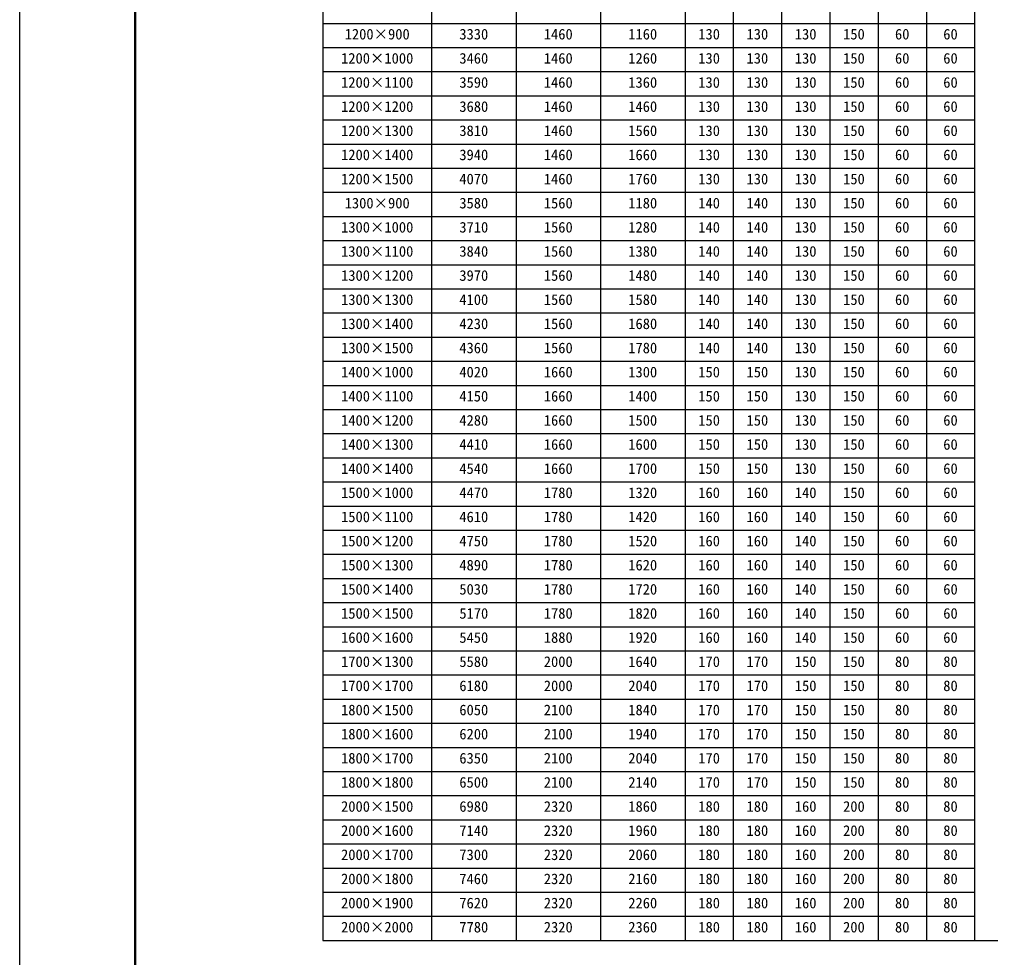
# Model space of a CAD drawing. Units: millimetres, scale not verified. Extents: x -50400 to 50400, y -17820 to 17820.
# Drawn here: x -50400 to -40341, y -9791 to -73 of the extents above; entities that cross this region are included whole.
import ezdxf
from ezdxf.enums import TextEntityAlignment as Align

# ---------------------------------------------------------------- set-up
doc = ezdxf.new("R2010")
doc.units = ezdxf.units.MM
doc.header["$LTSCALE"] = 60
for name, color, linetype, lineweight in [('0-1_Defpoints', 5, 'Continuous', 25), ('0-3_HYO', 3, 'Continuous', 25), ('0-4_HYO2', 4, 'Continuous', 25), ('0-7_TXT', 7, 'Continuous', 25), ('0-8_WAKU', 3, 'Continuous', 25)]:
    doc.layers.add(name, color=color, linetype=linetype, lineweight=lineweight)
doc.styles.add('ＭＳ ゴシック', font='')
doc.styles.get('ＭＳ ゴシック').set_extended_font_data('MS Gothic')

msp = doc.modelspace()

# ---------------------------------------------------------------- linework, layer by layer
at = {"layer": '0-1_Defpoints'}
msp.add_lwpolyline([(-50400, -17820), (0, -17820), (0, 17820), (-50400, 17820)], close=True, dxfattribs=at)
at = {"layer": '0-3_HYO'}
for p, q in [((-47255.9, 7886.68), (-47255.9, -9613.32)), ((-46130.9, 7886.68), (-46130.9, -9613.32)), ((-45255.9, 7886.68), (-45255.9, -9613.32)), ((-40505.9, 7886.68), (-40505.9, -9613.32)), ((-44380.9, 7636.68), (-44380.9, -9613.32)), ((-43505.9, 7636.68), (-43505.9, -9613.32)), ((-43005.9, 7636.68), (-43005.9, -9613.32)), ((-42505.9, 7636.68), (-42505.9, -9613.32)), ((-42005.9, 7636.68), (-42005.9, -9613.32)), ((-41505.9, 7636.68), (-41505.9, -9613.32)), ((-41005.9, 7636.68), (-41005.9, -9613.32)), ((-47255.9, -9613.32), (-33980.9, -9613.32))]:
    msp.add_line(p, q, dxfattribs=at)
at = {"layer": '0-4_HYO2'}
for p, q in [((-47255.9, -113.32), (-40505.9, -113.32)), ((-47255.9, -363.32), (-40505.9, -363.32)), ((-47255.9, -613.32), (-40505.9, -613.32)), ((-47255.9, -863.32), (-40505.9, -863.32)), ((-47255.9, -1113.32), (-40505.9, -1113.32)), ((-47255.9, -1363.32), (-40505.9, -1363.32)), ((-47255.9, -1613.32), (-40505.9, -1613.32)), ((-47255.9, -1863.32), (-40505.9, -1863.32)), ((-47255.9, -2113.32), (-40505.9, -2113.32)), ((-47255.9, -2363.32), (-40505.9, -2363.32)), ((-47255.9, -2613.32), (-40505.9, -2613.32)), ((-47255.9, -2863.32), (-40505.9, -2863.32)), ((-47255.9, -3113.32), (-40505.9, -3113.32)), ((-47255.9, -3363.32), (-40505.9, -3363.32)), ((-47255.9, -3613.32), (-40505.9, -3613.32)), ((-47255.9, -3863.32), (-40505.9, -3863.32)), ((-47255.9, -4113.32), (-40505.9, -4113.32)), ((-47255.9, -4363.32), (-40505.9, -4363.32)), ((-47255.9, -4613.32), (-40505.9, -4613.32)), ((-47255.9, -4863.32), (-40505.9, -4863.32)), ((-47255.9, -5113.32), (-40505.9, -5113.32)), ((-47255.9, -5363.32), (-40505.9, -5363.32)), ((-47255.9, -5613.32), (-40505.9, -5613.32)), ((-47255.9, -5863.32), (-40505.9, -5863.32)), ((-47255.9, -6113.32), (-40505.9, -6113.32)), ((-47255.9, -6363.32), (-40505.9, -6363.32)), ((-47255.9, -6613.32), (-40505.9, -6613.32)), ((-47255.9, -6863.32), (-40505.9, -6863.32)), ((-47255.9, -7113.32), (-40505.9, -7113.32)), ((-47255.9, -7363.32), (-40505.9, -7363.32)), ((-47255.9, -7613.32), (-40505.9, -7613.32)), ((-47255.9, -7863.32), (-40505.9, -7863.32)), ((-47255.9, -8113.32), (-40505.9, -8113.32)), ((-47255.9, -8363.32), (-40505.9, -8363.32)), ((-47255.9, -8613.32), (-40505.9, -8613.32)), ((-47255.9, -8863.32), (-40505.9, -8863.32)), ((-47255.9, -9113.32), (-40505.9, -9113.32)), ((-47255.9, -9363.32), (-40505.9, -9363.32))]:
    msp.add_line(p, q, dxfattribs=at)
at = {"layer": '0-8_WAKU', "lineweight": 50}
msp.add_lwpolyline([(-49200, -16620), (-1200, -16620), (-1200, 16620), (-49200, 16620)], close=True, dxfattribs=at)

# ---------------------------------------------------------------- texts
at = {"layer": '0-7_TXT', "style": 'ＭＳ ゴシック'}
for s, p in [('1200×900', (-47030.9, -313.32)), ('3330', (-45843.4, -313.32)), ('1460', (-44968.4, -313.32)), ('1160', (-44093.4, -313.32)), ('130', (-43368.4, -313.32)), ('130', (-42868.4, -313.32)), ('130', (-42368.4, -313.32)), ('150', (-41868.4, -313.32)), ('60', (-41330.9, -313.32)), ('60', (-40830.9, -313.32)), ('1200×1000', (-47068.4, -563.32)), ('3460', (-45843.4, -563.32)), ('1460', (-44968.4, -563.32)), ('1260', (-44093.4, -563.32)), ('130', (-43368.4, -563.32)), ('130', (-42868.4, -563.32)), ('130', (-42368.4, -563.32)), ('150', (-41868.4, -563.32)), ('60', (-41330.9, -563.32)), ('60', (-40830.9, -563.32)), ('1200×1100', (-47068.4, -813.32)), ('3590', (-45843.4, -813.32)), ('1460', (-44968.4, -813.32)), ('1360', (-44093.4, -813.32)), ('130', (-43368.4, -813.32)), ('130', (-42868.4, -813.32)), ('130', (-42368.4, -813.32)), ('150', (-41868.4, -813.32)), ('60', (-41330.9, -813.32)), ('60', (-40830.9, -813.32)), ('1200×1200', (-47068.4, -1063.32)), ('3680', (-45843.4, -1063.32)), ('1460', (-44968.4, -1063.32)), ('1460', (-44093.4, -1063.32)), ('130', (-43368.4, -1063.32)), ('130', (-42868.4, -1063.32)), ('130', (-42368.4, -1063.32)), ('150', (-41868.4, -1063.32)), ('60', (-41330.9, -1063.32)), ('60', (-40830.9, -1063.32)), ('1200×1300', (-47068.4, -1313.32)), ('3810', (-45843.4, -1313.32)), ('1460', (-44968.4, -1313.32)), ('1560', (-44093.4, -1313.32)), ('130', (-43368.4, -1313.32)), ('130', (-42868.4, -1313.32)), ('130', (-42368.4, -1313.32)), ('150', (-41868.4, -1313.32)), ('60', (-41330.9, -1313.32)), ('60', (-40830.9, -1313.32)), ('1200×1400', (-47068.4, -1563.32)), ('3940', (-45843.4, -1563.32)), ('1460', (-44968.4, -1563.32)), ('1660', (-44093.4, -1563.32)), ('130', (-43368.4, -1563.32)), ('130', (-42868.4, -1563.32)), ('130', (-42368.4, -1563.32)), ('150', (-41868.4, -1563.32)), ('60', (-41330.9, -1563.32)), ('60', (-40830.9, -1563.32)), ('1200×1500', (-47068.4, -1813.32)), ('4070', (-45843.4, -1813.32)), ('1460', (-44968.4, -1813.32)), ('1760', (-44093.4, -1813.32)), ('130', (-43368.4, -1813.32)), ('130', (-42868.4, -1813.32)), ('130', (-42368.4, -1813.32)), ('150', (-41868.4, -1813.32)), ('60', (-41330.9, -1813.32)), ('60', (-40830.9, -1813.32)), ('1300×900', (-47030.9, -2063.32)), ('3580', (-45843.4, -2063.32)), ('1560', (-44968.4, -2063.32)), ('1180', (-44093.4, -2063.32)), ('140', (-43368.4, -2063.32)), ('140', (-42868.4, -2063.32)), ('130', (-42368.4, -2063.32)), ('150', (-41868.4, -2063.32)), ('60', (-41330.9, -2063.32)), ('60', (-40830.9, -2063.32)), ('1300×1000', (-47068.4, -2313.32)), ('3710', (-45843.4, -2313.32)), ('1560', (-44968.4, -2313.32)), ('1280', (-44093.4, -2313.32)), ('140', (-43368.4, -2313.32)), ('140', (-42868.4, -2313.32)), ('130', (-42368.4, -2313.32)), ('150', (-41868.4, -2313.32)), ('60', (-41330.9, -2313.32)), ('60', (-40830.9, -2313.32)), ('1300×1100', (-47068.4, -2563.32)), ('3840', (-45843.4, -2563.32)), ('1560', (-44968.4, -2563.32)), ('1380', (-44093.4, -2563.32)), ('140', (-43368.4, -2563.32)), ('140', (-42868.4, -2563.32)), ('130', (-42368.4, -2563.32)), ('150', (-41868.4, -2563.32)), ('60', (-41330.9, -2563.32)), ('60', (-40830.9, -2563.32)), ('1300×1200', (-47068.4, -2813.32)), ('3970', (-45843.4, -2813.32)), ('1560', (-44968.4, -2813.32)), ('1480', (-44093.4, -2813.32)), ('140', (-43368.4, -2813.32)), ('140', (-42868.4, -2813.32)), ('130', (-42368.4, -2813.32)), ('150', (-41868.4, -2813.32)), ('60', (-41330.9, -2813.32)), ('60', (-40830.9, -2813.32)), ('1300×1300', (-47068.4, -3063.32)), ('4100', (-45843.4, -3063.32)), ('1560', (-44968.4, -3063.32)), ('1580', (-44093.4, -3063.32)), ('140', (-43368.4, -3063.32)), ('140', (-42868.4, -3063.32)), ('130', (-42368.4, -3063.32)), ('150', (-41868.4, -3063.32)), ('60', (-41330.9, -3063.32)), ('60', (-40830.9, -3063.32)), ('1300×1400', (-47068.4, -3313.32)), ('4230', (-45843.4, -3313.32)), ('1560', (-44968.4, -3313.32)), ('1680', (-44093.4, -3313.32)), ('140', (-43368.4, -3313.32)), ('140', (-42868.4, -3313.32)), ('130', (-42368.4, -3313.32)), ('150', (-41868.4, -3313.32)), ('60', (-41330.9, -3313.32)), ('60', (-40830.9, -3313.32)), ('1300×1500', (-47068.4, -3563.32)), ('4360', (-45843.4, -3563.32)), ('1560', (-44968.4, -3563.32)), ('1780', (-44093.4, -3563.32)), ('140', (-43368.4, -3563.32)), ('140', (-42868.4, -3563.32)), ('130', (-42368.4, -3563.32)), ('150', (-41868.4, -3563.32)), ('60', (-41330.9, -3563.32)), ('60', (-40830.9, -3563.32)), ('1400×1000', (-47068.4, -3813.32)), ('4020', (-45843.4, -3813.32)), ('1660', (-44968.4, -3813.32)), ('1300', (-44093.4, -3813.32)), ('150', (-43368.4, -3813.32)), ('150', (-42868.4, -3813.32)), ('130', (-42368.4, -3813.32)), ('150', (-41868.4, -3813.32)), ('60', (-41330.9, -3813.32)), ('60', (-40830.9, -3813.32)), ('1400×1100', (-47068.4, -4063.32)), ('4150', (-45843.4, -4063.32)), ('1660', (-44968.4, -4063.32)), ('1400', (-44093.4, -4063.32)), ('150', (-43368.4, -4063.32)), ('150', (-42868.4, -4063.32)), ('130', (-42368.4, -4063.32)), ('150', (-41868.4, -4063.32)), ('60', (-41330.9, -4063.32)), ('60', (-40830.9, -4063.32)), ('1400×1200', (-47068.4, -4313.32)), ('4280', (-45843.4, -4313.32)), ('1660', (-44968.4, -4313.32)), ('1500', (-44093.4, -4313.32)), ('150', (-43368.4, -4313.32)), ('150', (-42868.4, -4313.32)), ('130', (-42368.4, -4313.32)), ('150', (-41868.4, -4313.32)), ('60', (-41330.9, -4313.32)), ('60', (-40830.9, -4313.32)), ('1400×1300', (-47068.4, -4563.32)), ('4410', (-45843.4, -4563.32)), ('1660', (-44968.4, -4563.32)), ('1600', (-44093.4, -4563.32)), ('150', (-43368.4, -4563.32)), ('150', (-42868.4, -4563.32)), ('130', (-42368.4, -4563.32)), ('150', (-41868.4, -4563.32)), ('60', (-41330.9, -4563.32)), ('60', (-40830.9, -4563.32)), ('1400×1400', (-47068.4, -4813.32)), ('4540', (-45843.4, -4813.32)), ('1660', (-44968.4, -4813.32)), ('1700', (-44093.4, -4813.32)), ('150', (-43368.4, -4813.32)), ('150', (-42868.4, -4813.32)), ('130', (-42368.4, -4813.32)), ('150', (-41868.4, -4813.32)), ('60', (-41330.9, -4813.32)), ('60', (-40830.9, -4813.32)), ('1500×1000', (-47068.4, -5063.32)), ('4470', (-45843.4, -5063.32)), ('1780', (-44968.4, -5063.32)), ('1320', (-44093.4, -5063.32)), ('160', (-43368.4, -5063.32)), ('160', (-42868.4, -5063.32)), ('140', (-42368.4, -5063.32)), ('150', (-41868.4, -5063.32)), ('60', (-41330.9, -5063.32)), ('60', (-40830.9, -5063.32)), ('1500×1100', (-47068.4, -5313.32)), ('4610', (-45843.4, -5313.32)), ('1780', (-44968.4, -5313.32)), ('1420', (-44093.4, -5313.32)), ('160', (-43368.4, -5313.32)), ('160', (-42868.4, -5313.32)), ('140', (-42368.4, -5313.32)), ('150', (-41868.4, -5313.32)), ('60', (-41330.9, -5313.32)), ('60', (-40830.9, -5313.32)), ('1500×1200', (-47068.4, -5563.32)), ('4750', (-45843.4, -5563.32)), ('1780', (-44968.4, -5563.32)), ('1520', (-44093.4, -5563.32)), ('160', (-43368.4, -5563.32)), ('160', (-42868.4, -5563.32)), ('140', (-42368.4, -5563.32)), ('150', (-41868.4, -5563.32)), ('60', (-41330.9, -5563.32)), ('60', (-40830.9, -5563.32)), ('1500×1300', (-47068.4, -5813.32)), ('4890', (-45843.4, -5813.32)), ('1780', (-44968.4, -5813.32)), ('1620', (-44093.4, -5813.32)), ('160', (-43368.4, -5813.32)), ('160', (-42868.4, -5813.32)), ('140', (-42368.4, -5813.32)), ('150', (-41868.4, -5813.32)), ('60', (-41330.9, -5813.32)), ('60', (-40830.9, -5813.32)), ('1500×1400', (-47068.4, -6063.32)), ('5030', (-45843.4, -6063.32)), ('1780', (-44968.4, -6063.32)), ('1720', (-44093.4, -6063.32)), ('160', (-43368.4, -6063.32)), ('160', (-42868.4, -6063.32)), ('140', (-42368.4, -6063.32)), ('150', (-41868.4, -6063.32)), ('60', (-41330.9, -6063.32)), ('60', (-40830.9, -6063.32)), ('1500×1500', (-47068.4, -6313.32)), ('5170', (-45843.4, -6313.32)), ('1780', (-44968.4, -6313.32)), ('1820', (-44093.4, -6313.32)), ('160', (-43368.4, -6313.32)), ('160', (-42868.4, -6313.32)), ('140', (-42368.4, -6313.32)), ('150', (-41868.4, -6313.32)), ('60', (-41330.9, -6313.32)), ('60', (-40830.9, -6313.32)), ('1600×1600', (-47068.4, -6563.32)), ('5450', (-45843.4, -6563.32)), ('1880', (-44968.4, -6563.32)), ('1920', (-44093.4, -6563.32)), ('160', (-43368.4, -6563.32)), ('160', (-42868.4, -6563.32)), ('140', (-42368.4, -6563.32)), ('150', (-41868.4, -6563.32)), ('60', (-41330.9, -6563.32)), ('60', (-40830.9, -6563.32)), ('1700×1300', (-47068.4, -6813.32)), ('5580', (-45843.4, -6813.32)), ('2000', (-44968.4, -6813.32)), ('1640', (-44093.4, -6813.32)), ('170', (-43368.4, -6813.32)), ('170', (-42868.4, -6813.32)), ('150', (-42368.4, -6813.32)), ('150', (-41868.4, -6813.32)), ('80', (-41330.9, -6813.32)), ('80', (-40830.9, -6813.32)), ('1700×1700', (-47068.4, -7063.32)), ('6180', (-45843.4, -7063.32)), ('2000', (-44968.4, -7063.32)), ('2040', (-44093.4, -7063.32)), ('170', (-43368.4, -7063.32)), ('170', (-42868.4, -7063.32)), ('150', (-42368.4, -7063.32)), ('150', (-41868.4, -7063.32)), ('80', (-41330.9, -7063.32)), ('80', (-40830.9, -7063.32)), ('1800×1500', (-47068.4, -7313.32)), ('6050', (-45843.4, -7313.32)), ('2100', (-44968.4, -7313.32)), ('1840', (-44093.4, -7313.32)), ('170', (-43368.4, -7313.32)), ('170', (-42868.4, -7313.32)), ('150', (-42368.4, -7313.32)), ('150', (-41868.4, -7313.32)), ('80', (-41330.9, -7313.32)), ('80', (-40830.9, -7313.32)), ('1800×1600', (-47068.4, -7563.32)), ('6200', (-45843.4, -7563.32)), ('2100', (-44968.4, -7563.32)), ('1940', (-44093.4, -7563.32)), ('170', (-43368.4, -7563.32)), ('170', (-42868.4, -7563.32)), ('150', (-42368.4, -7563.32)), ('150', (-41868.4, -7563.32)), ('80', (-41330.9, -7563.32)), ('80', (-40830.9, -7563.32)), ('1800×1700', (-47068.4, -7813.32)), ('6350', (-45843.4, -7813.32)), ('2100', (-44968.4, -7813.32)), ('2040', (-44093.4, -7813.32)), ('170', (-43368.4, -7813.32)), ('170', (-42868.4, -7813.32)), ('150', (-42368.4, -7813.32)), ('150', (-41868.4, -7813.32)), ('80', (-41330.9, -7813.32)), ('80', (-40830.9, -7813.32)), ('1800×1800', (-47068.4, -8063.32)), ('6500', (-45843.4, -8063.32)), ('2100', (-44968.4, -8063.32)), ('2140', (-44093.4, -8063.32)), ('170', (-43368.4, -8063.32)), ('170', (-42868.4, -8063.32)), ('150', (-42368.4, -8063.32)), ('150', (-41868.4, -8063.32)), ('80', (-41330.9, -8063.32)), ('80', (-40830.9, -8063.32)), ('2000×1500', (-47068.4, -8313.32)), ('6980', (-45843.4, -8313.32)), ('2320', (-44968.4, -8313.32)), ('1860', (-44093.4, -8313.32)), ('180', (-43368.4, -8313.32)), ('180', (-42868.4, -8313.32)), ('160', (-42368.4, -8313.32)), ('200', (-41868.4, -8313.32)), ('80', (-41330.9, -8313.32)), ('80', (-40830.9, -8313.32)), ('2000×1600', (-47068.4, -8563.32)), ('7140', (-45843.4, -8563.32)), ('2320', (-44968.4, -8563.32)), ('1960', (-44093.4, -8563.32)), ('180', (-43368.4, -8563.32)), ('180', (-42868.4, -8563.32)), ('160', (-42368.4, -8563.32)), ('200', (-41868.4, -8563.32)), ('80', (-41330.9, -8563.32)), ('80', (-40830.9, -8563.32)), ('2000×1700', (-47068.4, -8813.32)), ('7300', (-45843.4, -8813.32)), ('2320', (-44968.4, -8813.32)), ('2060', (-44093.4, -8813.32)), ('180', (-43368.4, -8813.32)), ('180', (-42868.4, -8813.32)), ('160', (-42368.4, -8813.32)), ('200', (-41868.4, -8813.32)), ('80', (-41330.9, -8813.32)), ('80', (-40830.9, -8813.32)), ('2000×1800', (-47068.4, -9063.32)), ('7460', (-45843.4, -9063.32)), ('2320', (-44968.4, -9063.32)), ('2160', (-44093.4, -9063.32)), ('180', (-43368.4, -9063.32)), ('180', (-42868.4, -9063.32)), ('160', (-42368.4, -9063.32)), ('200', (-41868.4, -9063.32)), ('80', (-41330.9, -9063.32)), ('80', (-40830.9, -9063.32)), ('2000×1900', (-47068.4, -9313.32)), ('7620', (-45843.4, -9313.32)), ('2320', (-44968.4, -9313.32)), ('2260', (-44093.4, -9313.32)), ('180', (-43368.4, -9313.32)), ('180', (-42868.4, -9313.32)), ('160', (-42368.4, -9313.32)), ('200', (-41868.4, -9313.32)), ('80', (-41330.9, -9313.32)), ('80', (-40830.9, -9313.32)), ('2000×2000', (-47068.4, -9563.32)), ('7780', (-45843.4, -9563.32)), ('2320', (-44968.4, -9563.32)), ('2360', (-44093.4, -9563.32)), ('180', (-43368.4, -9563.32)), ('180', (-42868.4, -9563.32)), ('160', (-42368.4, -9563.32)), ('200', (-41868.4, -9563.32)), ('80', (-41330.9, -9563.32)), ('80', (-40830.9, -9563.32))]:
    msp.add_text(s, height=110, dxfattribs=at).set_placement(p, align=Align.BOTTOM_LEFT)

doc.saveas('drawing.dxf')
